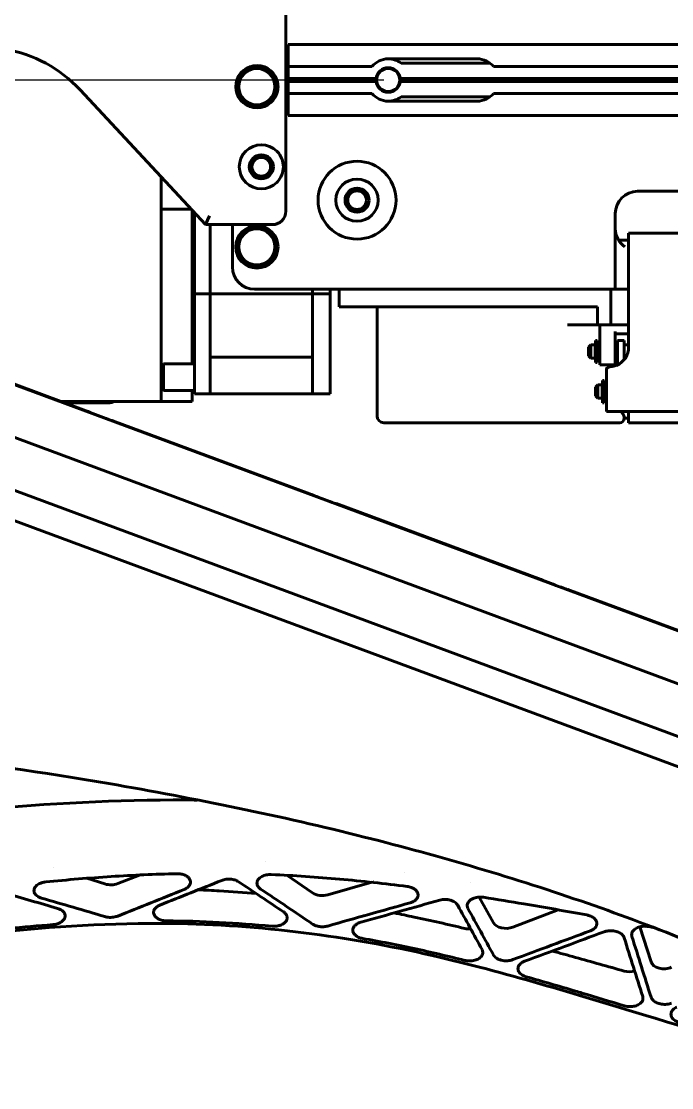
# Model space of a CAD drawing. Header units: millimetres. Extents: x 36 to 3196, y 27 to 5967.
# Drawn here: x 1256.4 to 1402.4, y 4890 to 5129.6 of the extents above; entities that cross this region are included whole.
import ezdxf

# ---------------------------------------------------------------- set-up
doc = ezdxf.new("R2010")
doc.units = ezdxf.units.MM
doc.layers.add('08_Dimension.Annotation', color=2, linetype='Continuous')
doc.layers.add('외형선(ISO)', color=7, linetype='Continuous', lineweight=50)
doc.styles.add('Coavis T-3.2 Style', font='MS PGothic.ttf', dxfattribs={"height": 3.2})
doc.styles.add('Coavis T-7.0 Style', font='MS PGothic.ttf', dxfattribs={"height": 7})
doc.dimstyles.new('Coavis D-Style$0', dxfattribs={"dimtxt": 3.2, "dimasz": 3.2, "dimexe": 2, "dimexo": 1, "dimgap": 0.8, "dimtad": 1, "dimdec": 3, "dimzin": 1, "dimdsep": 46, "dimtxsty": 'Coavis T-3.2 Style', "dimcen": 0, "dimclrd": 253, "dimclre": 253, "dimclrt": 2, "dimadec": 1, "dimazin": 0, "dimtp": 0.1, "dimtm": 0.1, "dimtfac": 0.71, "dimtdec": 3, "dimtmove": 0, "dimatfit": 3, "dimfxl": 1, "dimlwd": -1, "dimlwe": -1, "dimarcsym": 1})

# ---------------------------------------------------------------- blocks, each defined once
blk = doc.blocks.new('*D26')
at = {"layer": '08_Dimension.Annotation', "color": 253, "linetype": 'ByBlock', "transparency": 16777216}
for p, q in [((1337.77, 5257.42), (1061.7, 5257.42)), ((1063.7, 5254.22), (1063.7, 5119.62)), ((1337.77, 5116.42), (1061.7, 5116.42))]:
    blk.add_line(p, q, dxfattribs=at)
at = {"layer": '08_Dimension.Annotation', "color": 253, "transparency": 16777216}
for points in [[(1063.16, 5254.22), (1064.23, 5254.22), (1063.7, 5257.42)], [(1063.16, 5119.62), (1064.23, 5119.62), (1063.7, 5116.42)]]:
    blk.add_solid(points, dxfattribs=at)
at = {"layer": 'Defpoints', "color": 0, "transparency": 16777216}
for p in [(1338.77, 5257.42), (1063.7, 5116.42), (1338.77, 5116.42)]:
    blk.add_point(p, dxfattribs=at)
at = {"layer": '08_Dimension.Annotation', "color": 2, "transparency": 16777216, "insert": (1053.56, 5185.31), "char_height": 7, "attachment_point": 5, "rotation": 90, "style": 'Coavis T-7.0 Style'}
blk.add_mtext('{\\C5;\\P141.000}', dxfattribs=at)

msp = doc.modelspace()

# ---------------------------------------------------------------- linework, layer by layer
at = {"layer": '외형선(ISO)'}
for p, q in [((1315.7728, 5148.8502), (1315.7728, 5086.922)), ((1316.2728, 5124.422), (1590.2728, 5124.422)), ((1316.2728, 5123.422), (1316.2728, 5124.422)), ((1316.2728, 5123.422), (1316.2728, 5119.422)), ((1358.7728, 5121.172), (1338.7728, 5121.172)), ((1316.2728, 5119.422), (1335.0901, 5119.422)), ((1316.2728, 5119.422), (1316.2728, 5116.722)), ((1341.6883, 5120.172), (1361.6883, 5120.172)), ((1362.4556, 5119.422), (1490.0901, 5119.422)), ((1316.2728, 5116.722), (1336.0393, 5116.722)), ((1316.2728, 5116.722), (1316.2728, 5116.422)), ((1316.2728, 5116.422), (1336.0228, 5116.422)), ((1316.2728, 5116.422), (1316.2728, 5116.122)), ((1316.2728, 5116.122), (1336.0393, 5116.122)), ((1316.2728, 5116.122), (1316.2728, 5113.422)), ((1341.5064, 5116.722), (1450.0654, 5116.722)), ((1341.5064, 5116.122), (1450.0654, 5116.122)), ((1341.5228, 5116.422), (1450.0654, 5116.422)), ((1294.8444, 5087.0693), (1269.5658, 5114.2371)), ((1316.2728, 5113.422), (1335.0901, 5113.422)), ((1316.2728, 5113.422), (1316.2728, 5109.422)), ((1362.4556, 5113.422), (1490.0901, 5113.422)), ((1338.7728, 5111.672), (1358.7728, 5111.672)), ((1341.6883, 5112.672), (1361.6883, 5112.672)), ((1316.2728, 5108.422), (1316.2728, 5109.422)), ((1316.2728, 5108.422), (1699.2728, 5108.422)), ((1287.7728, 5094.6694), (1287.7728, 5088.5235)), ((1287.7728, 5081.4393), (1287.7728, 5094.6694)), ((1416.7728, 5091.422), (1394.7728, 5091.422)), ((1287.7728, 5087.386), (1294.5498, 5087.386)), ((1294.7728, 5084.8311), (1294.7728, 5087.1462)), ((1297.7728, 5083.922), (1294.8444, 5087.0693)), ((1294.7728, 5053.1591), (1294.7728, 5084.8311)), ((1295.2728, 5086.6089), (1295.2728, 5073.9438)), ((1298.6438, 5085.922), (1297.7728, 5083.922)), ((1389.7728, 5086.422), (1389.7728, 5083.022)), ((1312.7728, 5083.922), (1297.7728, 5083.922)), ((1298.7728, 5073.9438), (1298.7728, 5083.922)), ((1298.7728, 5073.9438), (1298.7728, 5083.922)), ((1303.7728, 5074.422), (1303.7728, 5083.922)), ((1389.7728, 5069.422), (1389.7728, 5083.022)), ((1392.7728, 5078.9806), (1392.7728, 5081.9806)), ((1392.7728, 5081.9806), (1418.7728, 5081.9806)), ((1287.7728, 5073.7903), (1287.7728, 5081.4393)), ((1390.502, 5080.422), (1392.7728, 5080.422)), ((1392.7728, 5078.9806), (1392.7728, 5056.422)), ((1287.7728, 5073.7903), (1287.7728, 5055.1651)), ((1287.7728, 5055.1651), (1287.7728, 5073.7903)), ((1295.2728, 5071.9882), (1295.2728, 5073.9438)), ((1298.7728, 5073.9438), (1298.7728, 5071.9882)), ((1298.7728, 5073.9438), (1298.7728, 5071.9882)), ((1295.2728, 5069.7785), (1295.2728, 5071.9882)), ((1298.7728, 5071.9882), (1298.7728, 5069.7785)), ((1298.7728, 5071.9882), (1298.7728, 5069.7785)), ((1295.2728, 5068.3752), (1295.2728, 5069.7785)), ((1295.2728, 5066.2321), (1295.2728, 5068.3752)), ((1298.7728, 5068.3752), (1295.2728, 5068.3752)), ((1298.7728, 5069.7785), (1298.7728, 5068.3752)), ((1298.7728, 5069.7785), (1298.7728, 5068.3752)), ((1321.7728, 5068.3752), (1298.7728, 5068.3752)), ((1298.7728, 5066.2321), (1298.7728, 5068.3752)), ((1298.7728, 5066.2321), (1298.7728, 5068.3752)), ((1388.7728, 5069.422), (1308.7728, 5069.422)), ((1321.7728, 5068.3752), (1321.7728, 5069.422)), ((1321.7728, 5069.422), (1321.7728, 5068.3752)), ((1321.7728, 5068.3752), (1321.7728, 5066.2321)), ((1321.7728, 5068.3752), (1321.7728, 5066.2321)), ((1325.7728, 5068.3752), (1321.7728, 5068.3752)), ((1325.7728, 5069.422), (1325.7728, 5068.3752)), ((1325.7728, 5066.2321), (1325.7728, 5068.3752)), ((1327.7728, 5065.422), (1327.7728, 5069.422)), ((1333.7728, 5069.422), (1388.7728, 5069.422)), ((1389.6552, 5069.422), (1388.7728, 5069.422)), ((1388.7728, 5069.422), (1388.7728, 5061.422)), ((1389.6552, 5069.422), (1391.7728, 5069.422)), ((1392.7728, 5069.422), (1391.7728, 5069.422)), ((1391.7728, 5069.422), (1392.7728, 5069.422)), ((1295.2728, 5066.2321), (1295.2728, 5054.4106)), ((1298.7728, 5066.2321), (1298.7728, 5054.4106)), ((1298.7728, 5066.2321), (1298.7728, 5054.4106)), ((1321.7728, 5054.4106), (1321.7728, 5066.2321)), ((1321.7728, 5066.2321), (1321.7728, 5054.4106)), ((1325.7728, 5066.2321), (1325.7728, 5054.4106)), ((1327.7728, 5065.422), (1333.7728, 5065.422)), ((1333.7728, 5065.422), (1385.7728, 5065.422)), ((1336.2728, 5065.422), (1336.2728, 5040.922)), ((1385.7728, 5061.422), (1385.7728, 5065.422)), ((1379.0436, 5061.422), (1380.7728, 5061.422)), ((1380.7728, 5061.422), (1385.7728, 5061.422)), ((1388.7728, 5061.422), (1385.7728, 5061.422)), ((1386.2728, 5058.7387), (1386.2728, 5061.422)), ((1388.7728, 5061.422), (1391.7728, 5061.422)), ((1391.7728, 5061.422), (1392.7728, 5061.422)), ((1392.7728, 5061.422), (1391.7728, 5061.422)), ((1385.3228, 5052.922), (1385.3228, 5057.922)), ((1385.3228, 5057.922), (1385.7228, 5057.922)), ((1385.7228, 5057.922), (1385.7228, 5052.922)), ((1386.2728, 5057.0803), (1386.2728, 5058.7387)), ((1389.7728, 5058.7387), (1389.7728, 5059.922)), ((1392.7728, 5059.422), (1389.7728, 5059.422)), ((1389.7728, 5058.7387), (1389.7728, 5057.0803)), ((1390.2728, 5057.922), (1390.2728, 5054.1571)), ((1390.2728, 5057.922), (1391.7728, 5057.922)), ((1391.7728, 5057.922), (1391.7728, 5054.1571)), ((1406.497, 4991.6716), (1232.5172, 5056.2378)), ((1295.2728, 5056.922), (1294.7728, 5056.922)), ((1383.7728, 5056.422), (1384.2728, 5056.922)), ((1383.7728, 5056.422), (1383.7728, 5054.422)), ((1384.2728, 5053.922), (1384.2728, 5056.922)), ((1384.2728, 5056.922), (1385.2728, 5056.922)), ((1385.2728, 5053.922), (1385.2728, 5056.922)), ((1385.2728, 5056.422), (1385.3228, 5056.422)), ((1385.7228, 5056.422), (1385.7728, 5056.422)), ((1385.7728, 5056.922), (1385.7728, 5053.922)), ((1385.7728, 5056.922), (1386.2728, 5056.922)), ((1386.2728, 5052.422), (1386.2728, 5057.0803)), ((1389.7728, 5057.0803), (1389.7728, 5052.422)), ((1389.7728, 5056.922), (1390.2728, 5056.922)), ((1391.7728, 5056.922), (1392.7728, 5056.922)), ((1239.3947, 5053.7926), (1270.9104, 5042.0967)), ((1287.7728, 5049.2583), (1287.7728, 5055.1651)), ((1294.7728, 5052.6822), (1294.7728, 5053.1591)), ((1295.2728, 5048.8249), (1295.2728, 5054.4106)), ((1298.7728, 5048.8249), (1298.7728, 5054.4106)), ((1298.7728, 5054.1595), (1321.7728, 5054.1595)), ((1321.7728, 5054.4106), (1321.7728, 5048.8249)), ((1325.7728, 5054.4106), (1325.7728, 5048.8249)), ((1383.7728, 5054.422), (1384.2728, 5053.922)), ((1384.2728, 5053.922), (1385.2728, 5053.922)), ((1385.2728, 5054.422), (1385.3228, 5054.422)), ((1385.7228, 5054.422), (1385.7728, 5054.422)), ((1385.7728, 5053.922), (1386.2728, 5053.922)), ((1389.7728, 5053.922), (1390.2728, 5053.922)), ((1390.2728, 5054.1571), (1390.2728, 5052.3909)), ((1391.7728, 5054.1571), (1391.7728, 5053.5936)), ((1391.7728, 5053.922), (1392.0145, 5053.922)), ((1287.8228, 5052.1822), (1288.3228, 5052.6822)), ((1287.8228, 5047.1822), (1287.8228, 5052.1822)), ((1288.3228, 5046.6822), (1288.3228, 5052.6822)), ((1295.2728, 5052.6822), (1288.3228, 5052.6822)), ((1385.3228, 5052.922), (1385.7228, 5052.922)), ((1386.2728, 5052.422), (1389.7728, 5052.422)), ((1387.7728, 5051.536), (1387.7728, 5041.922)), ((1287.7728, 5044.1769), (1287.7728, 5049.2583)), ((1295.2728, 5048.8249), (1295.2728, 5046.4562)), ((1298.7728, 5048.8249), (1298.7728, 5046.4562)), ((1321.7728, 5046.4562), (1321.7728, 5048.8249)), ((1325.7728, 5046.4562), (1325.7728, 5048.8249)), ((1386.8728, 5048.8083), (1386.8728, 5048.922)), ((1386.8728, 5048.922), (1387.2728, 5048.922)), ((1386.8728, 5048.8083), (1387.2728, 5048.8083)), ((1386.8728, 5047.422), (1386.8728, 5048.8083)), ((1387.2728, 5048.922), (1387.2728, 5048.8083)), ((1387.2728, 5047.422), (1387.2728, 5048.8083)), ((1222.4666, 5048.0937), (1406.497, 4979.7975)), ((1406.497, 4979.7975), (1222.4666, 5048.0937)), ((1287.7728, 5045.9461), (1287.7728, 5044.1769)), ((1287.8228, 5047.1822), (1288.3228, 5046.6822)), ((1295.2728, 5046.6822), (1288.3228, 5046.6822)), ((1294.7728, 5046.6822), (1294.7728, 5045.9461)), ((1294.7728, 5044.1769), (1294.7728, 5045.9461)), ((1295.2728, 5045.922), (1295.2728, 5046.4562)), ((1298.7728, 5045.922), (1295.2728, 5045.922)), ((1298.7728, 5046.4562), (1298.7728, 5045.922)), ((1298.7728, 5046.4522), (1298.7728, 5045.922)), ((1321.7728, 5045.922), (1298.7728, 5045.922)), ((1321.7728, 5046.4562), (1321.7728, 5045.922)), ((1321.7728, 5045.922), (1321.7728, 5046.4522)), ((1321.7728, 5045.922), (1325.7728, 5045.922)), ((1325.7728, 5046.4562), (1325.7728, 5045.922)), ((1385.3228, 5047.422), (1385.8228, 5047.922)), ((1385.3228, 5047.422), (1385.3228, 5045.422)), ((1385.8228, 5044.922), (1385.8228, 5047.922)), ((1385.8228, 5047.922), (1386.8228, 5047.922)), ((1386.8228, 5044.922), (1386.8228, 5047.922)), ((1386.8228, 5047.422), (1387.3228, 5047.422)), ((1386.8728, 5046.7561), (1387.2728, 5046.7561)), ((1386.8728, 5043.922), (1386.8728, 5046.7561)), ((1387.2728, 5046.7561), (1387.2728, 5043.922)), ((1387.3228, 5047.922), (1387.3228, 5044.922)), ((1387.3228, 5047.922), (1387.7728, 5047.922)), ((1287.7728, 5044.1769), (1265.3052, 5044.1769)), ((1272.5644, 5043.8648), (1266.1462, 5043.8648)), ((1272.5644, 5043.8648), (1274.1691, 5043.8648)), ((1294.7728, 5044.1769), (1287.7728, 5044.1769)), ((1385.3228, 5045.422), (1385.8228, 5044.922)), ((1385.8228, 5044.922), (1386.8228, 5044.922)), ((1386.8228, 5045.422), (1386.8728, 5045.422)), ((1386.8728, 5043.922), (1387.2728, 5043.922)), ((1387.2728, 5045.422), (1387.3228, 5045.422)), ((1387.3228, 5044.922), (1387.7728, 5044.922)), ((1390.0728, 5041.922), (1387.7728, 5041.922)), ((1390.0728, 5041.922), (1421.4728, 5041.922)), ((1392.7728, 5041.922), (1392.7728, 5039.422)), ((1276.9103, 5039.8701), (1321.1399, 5023.4559)), ((1337.7728, 5039.422), (1339.2728, 5039.422)), ((1379.0436, 5039.422), (1339.2728, 5039.422)), ((1379.0436, 5039.422), (1379.2146, 5039.422)), ((1383.5497, 5039.422), (1379.2146, 5039.422)), ((1383.5497, 5039.422), (1385.7728, 5039.422)), ((1390.7728, 5039.422), (1385.7728, 5039.422)), ((1391.7728, 5040.6439), (1391.7728, 5040.422)), ((1392.7728, 5040.422), (1391.7728, 5040.422)), ((1392.7728, 5039.422), (1418.7728, 5039.422)), ((1232.5172, 5032.4897), (1406.497, 4967.9235)), ((1437.737, 4949.5433), (1239.3947, 5023.1509)), ((1327.1398, 5021.2293), (1373.1014, 5004.1723)), ((1379.1013, 5001.9456), (1425.2319, 4984.826)), ((1311.3007, 4940.89), (1311.3007, 4940.89)), ((1263.6287, 4939.3674), (1263.6285, 4939.3675)), ((1342.524, 4938.2538), (1342.5241, 4938.2539)), ((1270.7878, 4937.1385), (1270.769, 4937.1443)), ((1275.1403, 4935.7833), (1271.0638, 4937.0525)), ((1278.0121, 4935.8732), (1282.896, 4937.7911)), ((1283.2279, 4937.9215), (1283.2377, 4937.9253)), ((1315.8121, 4937.8319), (1315.771, 4937.8597)), ((1321.8023, 4933.7713), (1315.9738, 4937.7222)), ((1325.191, 4933.3341), (1335.1015, 4936.1471)), ((1335.4041, 4936.233), (1335.434, 4936.2414)), ((1357.3472, 4936.2037), (1357.3472, 4936.2038)), ((1362.3999, 4927.0835), (1359.217, 4932.8287)), ((1366.7588, 4926.0727), (1376.9692, 4929.9734)), ((1397.7991, 4918.2675), (1395.2715, 4926.137))]:
    msp.add_line(p, q, dxfattribs=at)
for centre, radius in [((1309.2728, 5114.922), 4.5), ((1309.2728, 5114.922), 4.36), ((1309.2728, 5114.922), 4.06), ((1338.7728, 5116.422), 2.6), ((1310.2728, 5096.922), 2.7), ((1310.2728, 5096.922), 2.525), ((1310.2728, 5096.922), 2.1), ((1331.7728, 5089.422), 8.75), ((1331.7728, 5089.422), 4.75), ((1331.7728, 5089.422), 2.7), ((1331.7728, 5089.422), 2.1), ((1309.2728, 5078.922), 4.75), ((1309.2728, 5078.922), 4.5), ((1309.2728, 5078.922), 4.36), ((1309.2728, 5078.922), 4.06)]:
    msp.add_circle(centre, radius, dxfattribs=at)
for centre, radius, start, end in [((1247.6027, 5093.8013), 30, 42.937021, 80.3), ((1338.7728, 5116.422), 4.75, 90, 140.833289), ((1338.7728, 5116.422), 4.75, 52.136354, 90), ((1358.7728, 5116.422), 4.75, 39.166711, 90), ((1309.2728, 5114.922), 4.75, 18.671718, 341.328282), ((1338.7728, 5116.422), 2.75, 6.262913, 173.737087), ((1338.7728, 5116.422), 2.75, 173.737087, 180), ((1338.7728, 5116.422), 2.75, 180, 186.262913), ((1338.7728, 5116.422), 2.75, 186.262913, 353.737087), ((1338.7728, 5116.422), 2.75, 0, 6.262913), ((1338.7728, 5116.422), 2.75, 353.737087, 0), ((1338.7728, 5116.422), 4.75, 219.166711, 270), ((1358.7728, 5116.422), 4.75, 270, 320.833289), ((1338.7728, 5116.422), 4.75, 270, 307.863646), ((1310.2728, 5096.922), 4.95, 45.002923, 314.997077), ((1394.7728, 5086.422), 5, 90, 180), ((1312.7728, 5086.922), 3, 270, 0), ((1394.7728, 5083.022), 5, 180, 235.084794), ((1308.7728, 5074.422), 5, 180, 270), ((1388.2728, 5056.422), 4.5, 293.578178, 0), ((1337.7728, 5040.922), 1.5, 180, 270), ((1390.7728, 5040.422), 1, 270, 0)]:
    msp.add_arc(centre, radius, start, end, dxfattribs=at)
for centre, major_axis, ratio, start_param, end_param in [((1273.6601, 5041.0882), (3.4999, -1.341), 0.01798661, 3.81556945, 6.6701895), ((1273.6601, 5040.7048), (3.5, 0), 0.64278761, 5.88184827, 5.90307284), ((1323.8896, 5022.4474), (3.4999, -1.341), 0.01798661, 3.81556945, 6.6701895), ((1323.8896, 5022.064), (3.5, 0), 0.64278761, 5.88184827, 5.90307284), ((1375.8511, 5003.1637), (3.4999, -1.341), 0.01798661, 3.81556945, 6.6701895), ((1375.8511, 5002.7803), (3.5, 0), 0.64278761, 5.88184827, 5.90307284), ((1276.4481, 4937.5188), (3, 0), 0.64278761, 4.26132365, 5.26081082), ((1340.0754, 3036.7744), (3471.812, 1794.2654), 0.44679624, 1.35471942, 1.35861644), ((1322.9262, 3009.2126), (-1528.9251, 2166.4961), 0.51580643, 5.34761418, 5.35294524), ((1316.8235, 2999.4044), (-2004.5483, 1502.1404), 0.68843506, 5.21185876, 5.21713247), ((1341.1918, 3038.5687), (3471.812, 1794.2654), 0.44679624, 1.35740999, 1.36159748), ((1323.6621, 3010.3952), (-1528.9251, 2166.4961), 0.51580643, 5.34453619, 5.35070683), ((1323.9792, 4935.0982), (3, 0), 0.64278761, 3.90043096, 5.12820916), ((1317.4936, 3000.4814), (-2004.5483, 1502.1404), 0.68843506, 5.20744575, 5.21375801), ((1323.9565, 3010.8684), (3197.0072, 1309.8995), 0.5246414, 1.35302302, 1.35868121), ((1323.0007, 3009.3323), (3197.0072, 1309.8995), 0.5246414, 1.35069457, 1.35611944), ((1341.5529, 3039.149), (-1038.4706, 2973.7629), 0.24479183, 5.30935014, 5.31365398), ((1342.5636, 3040.7734), (-1038.4706, 2973.7629), 0.24479183, 5.30813419, 5.3126384), ((1365.226, 4927.7304), (-3, 0), 0.64278761, 0.34210493, 2.10703883), ((1357.0211, 4927.5953), (3, 0), 0.64278761, 4.3563697, 4.80778946), ((1304.9688, 2980.3517), (3442.0755, 1744.6662), 0.45423956, 1.32207511, 1.32700736), ((1303.8702, 2978.5861), (3442.0755, 1744.6662), 0.45423956, 1.32087889, 1.32595115), ((1369.5409, 3084.1307), (777.1745, -3435.2951), 0.14152085, 2.09896448, 2.1036512), ((1368.3287, 3082.1825), (777.1745, -3435.2951), 0.14152085, 2.09968346, 2.10421799), ((1400.7372, 4918.6574), (-3, 0), 0.64278761, 0.20359906, 2.17299478), ((1392.9901, 4917.9804), (3, 0), 0.64278761, 4.30134004, 5.10309228)]:
    msp.add_ellipse(centre, major_axis=major_axis, ratio=ratio, start_param=start_param, end_param=end_param, dxfattribs=at)
for points, knots in [([(1313.7728, 5113.4013), (1313.7897, 5113.4515), (1313.8059, 5113.502), (1313.9576, 5114.0058), (1314.0228, 5114.4816), (1314.0228, 5115.3624), (1313.9576, 5115.8382), (1313.8059, 5116.3421), (1313.7897, 5116.3926), (1313.7728, 5116.4427)], [-1.819477042, -1.819477042, -1.819477042, -1.819477042, -1.804681555, -1.804681555, -1.672567133, -1.672567133, -1.54045271, -1.54045271, -1.525657223, -1.525657223, -1.525657223, -1.525657223]), ([(1313.7728, 5093.4217), (1313.8097, 5093.4586), (1313.8454, 5093.4954), (1314.3008, 5093.9799), (1314.6443, 5094.5172), (1315.1049, 5095.6794), (1315.2228, 5096.307), (1315.2228, 5097.5371), (1315.1049, 5098.1646), (1314.6443, 5099.3269), (1314.3008, 5099.8641), (1313.8454, 5100.3486), (1313.8097, 5100.3855), (1313.7728, 5100.4224)], [-2.525591414, -2.525591414, -2.525591414, -2.525591414, -2.510519598, -2.510519598, -2.325997353, -2.325997353, -2.141475108, -2.141475108, -1.956952864, -1.956952864, -1.772430619, -1.772430619, -1.757358803, -1.757358803, -1.757358803, -1.757358803]), ([(1387.7728, 5051.536), (1387.7728, 5051.5913), (1387.8192, 5051.6467), (1387.9994, 5051.7574), (1388.1331, 5051.8128), (1388.4719, 5051.9236), (1388.677, 5051.9789), (1389.1345, 5052.0897), (1389.3866, 5052.145), (1389.6475, 5052.2004)], [0, 0, 0, 0, 0.25, 0.25, 0.5, 0.5, 0.75, 0.75, 1, 1, 1, 1]), ([(1389.6475, 5052.2004), (1389.7177, 5052.2167), (1389.7883, 5052.2329), (1389.9302, 5052.2653), (1390.0014, 5052.2815), (1390.0728, 5052.2977)], [-0.0439714955, -0.0439714955, -0.0439714955, -0.0439714955, -0.0219857478, -0.0219857478, 0, 0, 0, 0]), ([(1274.1691, 5043.8648), (1274.3244, 5043.8649), (1274.4846, 5043.8721), (1274.8548, 5043.8908), (1275.0678, 5043.9018), (1275.4642, 5043.9018), (1275.6305, 5043.8954), (1275.7916, 5043.8876)], [1.195368915, 1.195368915, 1.195368915, 1.195368915, 1.249458536, 1.249458536, 1.316584166, 1.316584166, 1.368375976, 1.368375976, 1.368375976, 1.368375976]), ([(1275.5845, 5043.8965), (1275.524, 5043.8908), (1275.4633, 5043.8868), (1275.2678, 5043.8799), (1275.1329, 5043.8838), (1274.9986, 5043.8965)], [5.754956232, 5.754956232, 5.754956232, 5.754956232, 5.830938991, 5.830938991, 5.999447921, 5.999447921, 5.999447921, 5.999447921]), ([(1275.7916, 5043.8876), (1275.9476, 5043.8799), (1276.1075, 5043.885), (1276.4047, 5043.9212), (1276.5373, 5043.9475), (1276.6654, 5043.983)], [0.1090817454, 0.1090817454, 0.1090817454, 0.1090817454, 0.1428015757, 0.1428015757, 0.1711720096, 0.1711720096, 0.1711720096, 0.1711720096]), ([(1391.7193, 5040.922), (1391.7134, 5040.9373), (1391.7071, 5040.9527), (1391.6548, 5041.0754), (1391.5908, 5041.1935), (1391.4268, 5041.4714), (1391.3035, 5041.6591), (1391.1559, 5041.8749), (1391.1398, 5041.8985), (1391.1235, 5041.922)], [0.573129736, 0.573129736, 0.573129736, 0.573129736, 0.579786118, 0.579786118, 0.625126791, 0.625126791, 0.691655605, 0.691655605, 0.699769843, 0.699769843, 0.699769843, 0.699769843]), ([(1391.7728, 5040.6439), (1391.7728, 5040.653), (1391.7727, 5040.6624), (1391.7705, 5040.7268), (1391.762, 5040.7869), (1391.7363, 5040.8753), (1391.7283, 5040.8988), (1391.7193, 5040.922)], [-0.5166195058, -0.5166195058, -0.5166195058, -0.5166195058, -0.5132448775, -0.5132448775, -0.4939196502, -0.4939196502, -0.4869372496, -0.4869372496, -0.4869372496, -0.4869372496]), ([(1470.4149, 4890.009), (1457.6185, 4898.2262), (1443.8322, 4905.8544), (1414.7713, 4919.676), (1399.433, 4925.9138), (1367.3426, 4937.0528), (1350.5447, 4942.0034), (1314.6753, 4951.0521), (1295.4313, 4954.9687), (1261.3922, 4960.867), (1246.5725, 4962.8949), (1231.7081, 4964.7548)], [0, 0, 0, 0, 5.4310692, 5.4310692, 10.85084805, 10.85084805, 16.37507982, 16.37507982, 22.41215966, 22.41215966, 26.95207615, 26.95207615, 26.95207615, 26.95207615]), ([(1198.4438, 4947.3686), (1228.6955, 4950.8643), (1259.4099, 4954.5245), (1292.2476, 4954.6584), (1294.0513, 4954.6541), (1295.8555, 4954.6378)], [0, 0, 0, 0, 9.31388022, 9.31388022, 9.85488942, 9.85488942, 9.85488942, 9.85488942]), ([(1291.308, 4938.0866), (1286.3797, 4937.9722), (1281.4509, 4937.7524), (1271.6218, 4937.1264), (1266.7381, 4936.7217), (1261.8317, 4936.232)], [0, 0, 0, 0, 1.47894037, 1.47894037, 2.95948985, 2.95948985, 2.95948985, 2.95948985]), ([(1292.931, 4934.552), (1293.0716, 4934.6083), (1293.2031, 4934.6709), (1293.3263, 4934.74), (1293.4495, 4934.8091), (1293.5645, 4934.8847), (1293.6692, 4934.9658), (1293.774, 4935.047), (1293.8687, 4935.1336), (1293.9515, 4935.2242), (1294.0343, 4935.3148), (1294.1054, 4935.4093), (1294.1644, 4935.5071), (1294.2234, 4935.605), (1294.2701, 4935.7064), (1294.3035, 4935.8087), (1294.3369, 4935.9111), (1294.3571, 4936.0145), (1294.3642, 4936.1188), (1294.3712, 4936.2231), (1294.3648, 4936.3284), (1294.3452, 4936.4317), (1294.3256, 4936.535), (1294.2931, 4936.6364), (1294.2474, 4936.7362), (1294.2018, 4936.8359), (1294.1428, 4936.9339), (1294.0722, 4937.0272), (1294.0017, 4937.1206), (1293.9199, 4937.2093), (1293.8264, 4937.2939), (1293.7329, 4937.3785), (1293.6274, 4937.4588), (1293.5134, 4937.5323), (1293.3994, 4937.6057), (1293.2771, 4937.6725), (1293.1456, 4937.7329), (1293.0141, 4937.7934), (1292.8733, 4937.8475), (1292.7278, 4937.8933), (1292.5824, 4937.9391), (1292.4325, 4937.9769), (1292.277, 4938.0069), (1292.1214, 4938.0369), (1291.9602, 4938.0589), (1291.798, 4938.0722), (1291.6359, 4938.0856), (1291.4728, 4938.0904), (1291.308, 4938.0866)], [0, 0, 0, 0, 0.00048740764, 0.00048740764, 0.00048740764, 0.00097481528, 0.00097481528, 0.00097481528, 0.00146222291, 0.00146222291, 0.00146222291, 0.00194963055, 0.00194963055, 0.00194963055, 0.00243703819, 0.00243703819, 0.00243703819, 0.00292444583, 0.00292444583, 0.00292444583, 0.00341185347, 0.00341185347, 0.00341185347, 0.0038992611, 0.0038992611, 0.0038992611, 0.00438666874, 0.00438666874, 0.00438666874, 0.00487407638, 0.00487407638, 0.00487407638, 0.00536148402, 0.00536148402, 0.00536148402, 0.00584889166, 0.00584889166, 0.00584889166, 0.00633629929, 0.00633629929, 0.00633629929, 0.00682370693, 0.00682370693, 0.00682370693, 0.00731111457, 0.00731111457, 0.00731111457, 0.00779852221, 0.00779852221, 0.00779852221, 0.00779852221]), ([(1261.8317, 4936.232), (1261.5507, 4936.204), (1261.2779, 4936.1503), (1260.6856, 4935.978), (1260.346, 4935.8272), (1259.7873, 4935.453), (1259.5682, 4935.2297), (1259.2884, 4934.7801), (1259.2091, 4934.5238), (1259.2189, 4934.0158), (1259.308, 4933.764), (1259.6047, 4933.3294), (1259.8322, 4933.1177), (1260.3518, 4932.8049), (1260.6237, 4932.69), (1260.906, 4932.6081)], [-1.210584753, -1.210584753, -1.210584753, -1.210584753, -1.130198132, -1.130198132, -1.017193833, -1.017193833, -0.904189533, -0.904189533, -0.791185234, -0.791185234, -0.678180935, -0.678180935, -0.565136402, -0.565136402, -0.473037696, -0.473037696, -0.473037696, -0.473037696]), ([(1305.1418, 4936.2948), (1305.0236, 4936.3738), (1304.8969, 4936.4449), (1304.761, 4936.509), (1304.6251, 4936.5731), (1304.4798, 4936.63), (1304.3283, 4936.6784), (1304.1767, 4936.7269), (1304.0188, 4936.7669), (1303.8564, 4936.7981), (1303.694, 4936.8293), (1303.5271, 4936.8516), (1303.3585, 4936.8647), (1303.1899, 4936.8777), (1303.0197, 4936.8816), (1302.8497, 4936.8761), (1302.6798, 4936.8707), (1302.5102, 4936.856), (1302.3437, 4936.8322), (1302.1772, 4936.8084), (1302.0139, 4936.7755), (1301.8565, 4936.7343), (1301.699, 4936.693), (1301.5474, 4936.6435), (1301.4008, 4936.5851)], [0, 0, 0, 0, 0.00050782935, 0.00050782935, 0.00050782935, 0.0010156587, 0.0010156587, 0.0010156587, 0.00152348805, 0.00152348805, 0.00152348805, 0.0020313174, 0.0020313174, 0.0020313174, 0.00253914676, 0.00253914676, 0.00253914676, 0.00304697611, 0.00304697611, 0.00304697611, 0.00355480546, 0.00355480546, 0.00355480546, 0.00406263481, 0.00406263481, 0.00406263481, 0.00406263481]), ([(1312.519, 4937.8912), (1312.4319, 4937.895), (1312.3443, 4937.8963), (1311.8567, 4937.89), (1311.4578, 4937.8308), (1310.7653, 4937.637), (1310.4257, 4937.4894), (1309.867, 4937.1195), (1309.6479, 4936.8972), (1309.3681, 4936.4476), (1309.2888, 4936.1903), (1309.2986, 4935.6779), (1309.3877, 4935.4228), (1309.6701, 4935.0022), (1309.8681, 4934.8061), (1310.1165, 4934.6395)], [-1.26781045, -1.26781045, -1.26781045, -1.26781045, -1.243079015, -1.243079015, -1.130070014, -1.130070014, -1.017064089, -1.017064089, -0.904058165, -0.904058165, -0.791051468, -0.791051468, -0.678044771, -0.678044771, -0.575998739, -0.575998739, -0.575998739, -0.575998739]), ([(1343.0419, 4935.2165), (1337.9944, 4935.8525), (1332.9279, 4936.4102), (1322.7491, 4937.319), (1317.6444, 4937.6692), (1312.519, 4937.8912)], [0, 0, 0, 0, 1.54139472, 1.54139472, 3.08340314, 3.08340314, 3.08340314, 3.08340314]), ([(1309.1274, 4933.6266), (1306.373, 4933.8633), (1303.6113, 4934.0617), (1299.2546, 4934.3141), (1297.6654, 4934.3935), (1296.0751, 4934.4605)], [-2.02172124, -2.02172124, -2.02172124, -2.02172124, -1.18771099, -1.18771099, -0.70939744, -0.70939744, -0.70939744, -0.70939744]), ([(1343.6934, 4931.5466), (1343.8398, 4931.5877), (1343.9789, 4931.6356), (1344.1116, 4931.6904), (1344.2442, 4931.7451), (1344.3703, 4931.8067), (1344.4883, 4931.8747), (1344.6063, 4931.9426), (1344.7163, 4932.0169), (1344.8158, 4932.0959), (1344.9153, 4932.1749), (1345.0044, 4932.2585), (1345.0834, 4932.3468), (1345.1624, 4932.4351), (1345.231, 4932.5283), (1345.2871, 4932.6236), (1345.3432, 4932.7189), (1345.3872, 4932.8161), (1345.4193, 4932.9161), (1345.4515, 4933.0161), (1345.4714, 4933.1188), (1345.4785, 4933.2209), (1345.4856, 4933.3229), (1345.4803, 4933.4243), (1345.4624, 4933.5259), (1345.4445, 4933.6275), (1345.4137, 4933.7294), (1345.3711, 4933.828), (1345.3285, 4933.9266), (1345.2743, 4934.0221), (1345.2082, 4934.1152), (1345.1421, 4934.2084), (1345.0637, 4934.2991), (1344.9756, 4934.3844), (1344.8874, 4934.4698), (1344.7898, 4934.5499), (1344.6821, 4934.6252), (1344.5744, 4934.7005), (1344.4564, 4934.771), (1344.3315, 4934.8345), (1344.2066, 4934.8981), (1344.0748, 4934.9548), (1343.9364, 4935.0048), (1343.6597, 4935.1047), (1343.3564, 4935.1769), (1343.0419, 4935.2165)], [0, 0, 0, 0, 0.00047337794, 0.00047337794, 0.00047337794, 0.00094675588, 0.00094675588, 0.00094675588, 0.00142013383, 0.00142013383, 0.00142013383, 0.00189351177, 0.00189351177, 0.00189351177, 0.00236688971, 0.00236688971, 0.00236688971, 0.00284026765, 0.00284026765, 0.00284026765, 0.0033136456, 0.0033136456, 0.0033136456, 0.00378702354, 0.00378702354, 0.00378702354, 0.00426040148, 0.00426040148, 0.00426040148, 0.00473377942, 0.00473377942, 0.00473377942, 0.00520715737, 0.00520715737, 0.00520715737, 0.00568053531, 0.00568053531, 0.00568053531, 0.00615391325, 0.00615391325, 0.00615391325, 0.00662729119, 0.00662729119, 0.00662729119, 0.00757404708, 0.00757404708, 0.00757404708, 0.00757404708]), ([(1287.5162, 4931.0371), (1287.3783, 4930.9818), (1287.2491, 4930.9204), (1287.1279, 4930.8527), (1287.0067, 4930.7851), (1286.8936, 4930.7113), (1286.79, 4930.632), (1286.6864, 4930.5527), (1286.5924, 4930.468), (1286.5099, 4930.3796), (1286.4274, 4930.2911), (1286.3562, 4930.1991), (1286.2965, 4930.1035), (1286.2367, 4930.0079), (1286.1886, 4929.9087), (1286.1535, 4929.8086), (1286.1183, 4929.7085), (1286.0959, 4929.6076), (1286.086, 4929.5054), (1286.0761, 4929.4032), (1286.0791, 4929.2996), (1286.0949, 4929.198), (1286.1108, 4929.0965), (1286.139, 4928.9968), (1286.18, 4928.8984), (1286.2209, 4928.7999), (1286.275, 4928.7027), (1286.3402, 4928.6099), (1286.4054, 4928.5172), (1286.4814, 4928.4289), (1286.569, 4928.3442), (1286.6566, 4928.2594), (1286.7561, 4928.1784), (1286.8641, 4928.104), (1286.9721, 4928.0295), (1287.0882, 4927.9614), (1287.2136, 4927.899), (1287.3389, 4927.8366), (1287.4736, 4927.7802), (1287.6134, 4927.7315), (1287.7532, 4927.6828), (1287.8981, 4927.6417), (1288.048, 4927.6081), (1288.3479, 4927.5408), (1288.6685, 4927.504), (1288.9917, 4927.501)], [0, 0, 0, 0, 0.00047820038, 0.00047820038, 0.00047820038, 0.00095640076, 0.00095640076, 0.00095640076, 0.00143460114, 0.00143460114, 0.00143460114, 0.00191280151, 0.00191280151, 0.00191280151, 0.00239100189, 0.00239100189, 0.00239100189, 0.00286920227, 0.00286920227, 0.00286920227, 0.00334740265, 0.00334740265, 0.00334740265, 0.00382560303, 0.00382560303, 0.00382560303, 0.00430380341, 0.00430380341, 0.00430380341, 0.00478200378, 0.00478200378, 0.00478200378, 0.00526020416, 0.00526020416, 0.00526020416, 0.00573840454, 0.00573840454, 0.00573840454, 0.00621660492, 0.00621660492, 0.00621660492, 0.0066948053, 0.0066948053, 0.0066948053, 0.00765120605, 0.00765120605, 0.00765120605, 0.00765120605]), ([(1354.3895, 4930.9913), (1354.3199, 4931.118), (1354.2318, 4931.2376), (1354.125, 4931.3515), (1354.0181, 4931.4655), (1353.8919, 4931.5734), (1353.7515, 4931.671), (1353.6111, 4931.7687), (1353.4569, 4931.8562), (1353.2882, 4931.9339), (1353.2039, 4931.9727), (1353.1159, 4932.009), (1353.0259, 4932.042), (1352.9359, 4932.075), (1352.8439, 4932.1049), (1352.75, 4932.1316), (1352.6561, 4932.1583), (1352.5604, 4932.1819), (1352.4623, 4932.2024), (1352.3643, 4932.2229), (1352.2639, 4932.2403), (1352.1628, 4932.2543), (1352.0617, 4932.2682), (1351.9598, 4932.2788), (1351.8579, 4932.2859), (1351.756, 4932.293), (1351.654, 4932.2968), (1351.5515, 4932.2972), (1351.3464, 4932.2979), (1351.1391, 4932.2849), (1350.9378, 4932.2584), (1350.7366, 4932.232), (1350.5413, 4932.1925), (1350.3515, 4932.1395)], [0, 0, 0, 0, 0.00061354389, 0.00061354389, 0.00061354389, 0.00122708779, 0.00122708779, 0.00122708779, 0.00184063168, 0.00184063168, 0.00184063168, 0.00214740363, 0.00214740363, 0.00214740363, 0.00245417558, 0.00245417558, 0.00245417558, 0.00276094753, 0.00276094753, 0.00276094753, 0.00306771947, 0.00306771947, 0.00306771947, 0.00337449142, 0.00337449142, 0.00337449142, 0.00368126337, 0.00368126337, 0.00368126337, 0.00429480726, 0.00429480726, 0.00429480726, 0.00490835116, 0.00490835116, 0.00490835116, 0.00490835116]), ([(1360.1829, 4932.7815), (1359.9549, 4932.8171), (1359.716, 4932.8359), (1359.0776, 4932.8361), (1358.6786, 4932.7817), (1357.9862, 4932.5955), (1357.6465, 4932.4512), (1357.0878, 4932.0858), (1356.8687, 4931.8645), (1356.5889, 4931.4149), (1356.5096, 4931.1565), (1356.5186, 4930.6824), (1356.5805, 4930.4665), (1356.6881, 4930.2704)], [-1.310460514, -1.310460514, -1.310460514, -1.310460514, -1.243105983, -1.243105983, -1.130091978, -1.130091978, -1.017086449, -1.017086449, -0.904080921, -0.904080921, -0.791073463, -0.791073463, -0.69672264, -0.69672264, -0.69672264, -0.69672264]), ([(1383.3991, 4928.8112), (1378.69, 4929.6775), (1373.9733, 4930.5136), (1369.2451, 4931.3097), (1366.2293, 4931.8174), (1363.209, 4932.3089), (1360.1829, 4932.7815)], [0, 0, 0, 0, 0.014599293, 0.014599293, 0.014599293, 0.023910945, 0.023910945, 0.023910945, 0.023910945]), ([(1263.4758, 4926.6494), (1263.7978, 4926.6727), (1264.1124, 4926.7301), (1264.7389, 4926.911), (1265.0785, 4927.0611), (1265.6373, 4927.4344), (1265.8564, 4927.6575), (1265.9963, 4927.8823), (1266.1361, 4928.1071), (1266.2154, 4928.3636), (1266.2057, 4928.8726), (1266.1166, 4929.1251), (1265.8198, 4929.561), (1265.5923, 4929.7736), (1265.0727, 4930.0877), (1264.8009, 4930.2032), (1264.5186, 4930.2856)], [-0.317501861, -0.317501861, -0.317501861, -0.317501861, -0.226023785, -0.226023785, -0.113011893, -0.113011893, 0, 0, 0, 0.113004294, 0.113004294, 0.226008588, 0.226008588, 0.339045607, 0.339045607, 0.431137716, 0.431137716, 0.431137716, 0.431137716]), ([(1275.1403, 4928.4414), (1275.2045, 4928.4225), (1275.2692, 4928.4052), (1275.6838, 4928.305), (1276.0848, 4928.2597), (1276.8848, 4928.2763), (1277.2837, 4928.3382), (1277.7591, 4928.4742), (1277.8875, 4928.5178), (1278.0121, 4928.5679)], [-0.473004359, -0.473004359, -0.473004359, -0.473004359, -0.452061415, -0.452061415, -0.339040431, -0.339040431, -0.226019447, -0.226019447, -0.183878982, -0.183878982, -0.183878982, -0.183878982]), ([(1312.6088, 4926.2848), (1312.7635, 4926.2702), (1312.9178, 4926.2634), (1313.0722, 4926.2643), (1313.2266, 4926.2651), (1313.3811, 4926.2736), (1313.5344, 4926.2898), (1313.6877, 4926.3059), (1313.8398, 4926.3299), (1313.9871, 4926.361), (1314.1343, 4926.392), (1314.2767, 4926.4301), (1314.4151, 4926.4754), (1314.5535, 4926.5207), (1314.6877, 4926.5734), (1314.8135, 4926.6319), (1314.9392, 4926.6903), (1315.0567, 4926.7542), (1315.167, 4926.8244), (1315.2774, 4926.8945), (1315.3804, 4926.971), (1315.4726, 4927.0512), (1315.5648, 4927.1314), (1315.6464, 4927.2153), (1315.7183, 4927.3036), (1315.7901, 4927.3918), (1315.8519, 4927.4846), (1315.9017, 4927.579), (1315.9515, 4927.6734), (1315.9896, 4927.7694), (1316.0161, 4927.8674), (1316.0426, 4927.9653), (1316.0574, 4928.0652), (1316.06, 4928.1648), (1316.0627, 4928.2644), (1316.0533, 4928.3637), (1316.032, 4928.462), (1316.0107, 4928.5603), (1315.9776, 4928.6576), (1315.9328, 4928.7528), (1315.888, 4928.8481), (1315.8315, 4928.9413), (1315.7644, 4929.0306), (1315.6974, 4929.1199), (1315.6201, 4929.2054), (1315.532, 4929.2873), (1315.444, 4929.3692), (1315.345, 4929.4474), (1315.2374, 4929.5199)], [0.00000000167, 0.00000000167, 0.00000000167, 0.00000000167, 0.00046276107, 0.00046276107, 0.00046276107, 0.00092552047, 0.00092552047, 0.00092552047, 0.00138827987, 0.00138827987, 0.00138827987, 0.00185103927, 0.00185103927, 0.00185103927, 0.00231379867, 0.00231379867, 0.00231379867, 0.00277655807, 0.00277655807, 0.00277655807, 0.00323931747, 0.00323931747, 0.00323931747, 0.00370207687, 0.00370207687, 0.00370207687, 0.00416483628, 0.00416483628, 0.00416483628, 0.00462759568, 0.00462759568, 0.00462759568, 0.00509035508, 0.00509035508, 0.00509035508, 0.00555311448, 0.00555311448, 0.00555311448, 0.00601587388, 0.00601587388, 0.00601587388, 0.00647863328, 0.00647863328, 0.00647863328, 0.00694139268, 0.00694139268, 0.00694139268, 0.00740415208, 0.00740415208, 0.00740415208, 0.00740415208]), ([(1355.9754, 4925.7879), (1352.211, 4926.6877), (1348.4256, 4927.543), (1343.0954, 4928.6571), (1341.5808, 4928.9636), (1340.0622, 4929.26)], [-2.40816327, -2.40816327, -2.40816327, -2.40816327, -1.20520907, -1.20520907, -0.72935219, -0.72935219, -0.72935219, -0.72935219]), ([(1384.1766, 4925.241), (1384.3976, 4925.3228), (1384.6071, 4925.4258), (1385.0704, 4925.7266), (1385.2895, 4925.9471), (1385.4294, 4926.1719), (1385.5692, 4926.3968), (1385.6486, 4926.6558), (1385.6388, 4927.1753), (1385.5497, 4927.4357), (1385.2529, 4927.8899), (1385.0254, 4928.114), (1384.4528, 4928.4856), (1384.1077, 4928.6331), (1383.6432, 4928.7608), (1383.523, 4928.7884), (1383.3991, 4928.8112)], [-0.187400786, -0.187400786, -0.187400786, -0.187400786, -0.113011968, -0.113011968, 0, 0, 0, 0.113004767, 0.113004767, 0.226009534, 0.226009534, 0.339044114, 0.339044114, 0.452078695, 0.452078695, 0.489163592, 0.489163592, 0.489163592, 0.489163592]), ([(1434.239, 4895.831), (1421.4018, 4898.7894), (1408.9523, 4902.4868), (1380.7678, 4911.0433), (1364.9942, 4915.9403), (1329.8616, 4924.038), (1309.9486, 4926.6273), (1276.7915, 4927.0712), (1263.4354, 4926.2476), (1235.9826, 4923.3612), (1221.5309, 4921.7844), (1201.6574, 4917.072), (1195.5149, 4915.0626), (1190.5709, 4912.2849)], [0, 0, 0, 0, 4.02394042, 4.02394042, 9.21291317, 9.21291317, 15.17828011, 15.17828011, 19.16707366, 19.16707366, 23.49129092, 23.49129092, 25.45084811, 25.45084811, 25.45084811, 25.45084811]), ([(1243.5906, 4924.726), (1246.8923, 4925.1146), (1250.1992, 4925.4746), (1256.8287, 4926.1213), (1260.1483, 4926.4078), (1263.4758, 4926.6494)], [0, 0, 0, 0, 1.00226132, 1.00226132, 2.00464395, 2.00464395, 2.00464395, 2.00464395]), ([(1288.9917, 4927.501), (1292.9456, 4927.464), (1296.8927, 4927.3454), (1304.7724, 4926.9407), (1308.6979, 4926.6551), (1312.6088, 4926.2848)], [0.00000001, 0.00000001, 0.00000001, 0.00000001, 1.1867715, 1.1867715, 2.37357704, 2.37357704, 2.37357704, 2.37357704]), ([(1321.8023, 4926.7661), (1321.9088, 4926.694), (1322.0224, 4926.6282), (1322.1432, 4926.5682), (1322.264, 4926.5082), (1322.392, 4926.4541), (1322.5263, 4926.4064), (1322.6607, 4926.3587), (1322.8016, 4926.3173), (1322.9454, 4926.2835), (1323.0892, 4926.2496), (1323.2358, 4926.223), (1323.3862, 4926.2035), (1323.5365, 4926.1841), (1323.6908, 4926.1719), (1323.844, 4926.1675), (1323.9972, 4926.1631), (1324.1492, 4926.1661), (1324.3016, 4926.1767), (1324.4539, 4926.1873), (1324.6065, 4926.2056), (1324.7553, 4926.2312), (1324.9042, 4926.2568), (1325.0494, 4926.2896), (1325.191, 4926.3298)], [0, 0, 0, 0, 0.00045778206, 0.00045778206, 0.00045778206, 0.00091556412, 0.00091556412, 0.00091556412, 0.00137334618, 0.00137334618, 0.00137334618, 0.00183112824, 0.00183112824, 0.00183112824, 0.00228891029, 0.00228891029, 0.00228891029, 0.00274669235, 0.00274669235, 0.00274669235, 0.00320447441, 0.00320447441, 0.00320447441, 0.00366225647, 0.00366225647, 0.00366225647, 0.00366225647]), ([(1332.6123, 4927.1632), (1332.4701, 4927.1231), (1332.3348, 4927.0765), (1332.2056, 4927.0235), (1332.0765, 4926.9705), (1331.9536, 4926.9111), (1331.838, 4926.8456), (1331.7224, 4926.7801), (1331.6142, 4926.7085), (1331.5159, 4926.6325), (1331.4177, 4926.5565), (1331.3293, 4926.4764), (1331.2501, 4926.3914), (1331.171, 4926.3065), (1331.1014, 4926.2167), (1331.0436, 4926.125), (1330.9858, 4926.0333), (1330.9395, 4925.9398), (1330.9042, 4925.8434), (1330.8688, 4925.747), (1330.8448, 4925.6478), (1330.833, 4925.5489), (1330.8212, 4925.4501), (1330.8212, 4925.3517), (1330.8329, 4925.253), (1330.8447, 4925.1543), (1330.8685, 4925.0552), (1330.9038, 4924.9585), (1330.9391, 4924.8619), (1330.9856, 4924.7676), (1331.0432, 4924.6758), (1331.1585, 4924.4923), (1331.319, 4924.319), (1331.5154, 4924.1662), (1331.6136, 4924.0898), (1331.7206, 4924.0184), (1331.836, 4923.9524), (1331.9514, 4923.8863), (1332.0755, 4923.8257), (1332.2049, 4923.7719), (1332.3344, 4923.7182), (1332.4691, 4923.6711), (1332.6101, 4923.6306), (1332.7511, 4923.59), (1332.8984, 4923.5561), (1333.0486, 4923.5298)], [0, 0, 0, 0, 0.00045970164, 0.00045970164, 0.00045970164, 0.00091940327, 0.00091940327, 0.00091940327, 0.00137910491, 0.00137910491, 0.00137910491, 0.00183880654, 0.00183880654, 0.00183880654, 0.00229850818, 0.00229850818, 0.00229850818, 0.00275820981, 0.00275820981, 0.00275820981, 0.00321791145, 0.00321791145, 0.00321791145, 0.00367761309, 0.00367761309, 0.00367761309, 0.00413731472, 0.00413731472, 0.00413731472, 0.00459701636, 0.00459701636, 0.00459701636, 0.00551641963, 0.00551641963, 0.00551641963, 0.00597612127, 0.00597612127, 0.00597612127, 0.0064358229, 0.0064358229, 0.0064358229, 0.00689552454, 0.00689552454, 0.00689552454, 0.00735522617, 0.00735522617, 0.00735522617, 0.00735522617]), ([(1397.2248, 4926.1873), (1396.9632, 4926.2383), (1396.6842, 4926.2672), (1396.0059, 4926.2747), (1395.6069, 4926.2243), (1394.9145, 4926.0442), (1394.5748, 4925.9026), (1394.0161, 4925.5407), (1393.7969, 4925.3204), (1393.5172, 4924.8707), (1393.4379, 4924.6115), (1393.4451, 4924.2264), (1393.4661, 4924.1012), (1393.5045, 4923.9796)], [-1.321928339, -1.321928339, -1.321928339, -1.321928339, -1.243280998, -1.243280998, -1.130242991, -1.130242991, -1.017228879, -1.017228879, -0.904214767, -0.904214767, -0.791211072, -0.791211072, -0.736943223, -0.736943223, -0.736943223, -0.736943223]), ([(1391.7729, 4923.6766), (1391.7313, 4923.8081), (1391.6694, 4923.9353), (1391.4439, 4924.2815), (1391.2164, 4924.5064), (1390.6438, 4924.8797), (1390.2987, 4925.0282), (1389.5991, 4925.2222), (1389.1981, 4925.2807), (1388.3981, 4925.2881), (1387.9991, 4925.237), (1387.5345, 4925.1154), (1387.4168, 4925.0787), (1387.3021, 4925.0364)], [-1.641098097, -1.641098097, -1.641098097, -1.641098097, -1.5823607, -1.5823607, -1.469317459, -1.469317459, -1.356274218, -1.356274218, -1.243233567, -1.243233567, -1.130192916, -1.130192916, -1.09158568, -1.09158568, -1.09158568, -1.09158568]), ([(1333.0486, 4923.5298), (1336.9273, 4922.8506), (1340.7755, 4922.0913), (1348.4215, 4920.4397), (1352.209, 4919.5497), (1355.9754, 4918.6077)], [0, 0, 0, 0, 1.20457343, 1.20457343, 2.40827968, 2.40827968, 2.40827968, 2.40827968]), ([(1355.9754, 4918.6077), (1356.3084, 4918.5244), (1356.6836, 4918.4763), (1357.4578, 4918.4748), (1357.8567, 4918.5284), (1358.5492, 4918.7133), (1358.8888, 4918.8569), (1359.4476, 4919.2215), (1359.6667, 4919.4425), (1359.8066, 4919.6673), (1359.9464, 4919.8922), (1360.0257, 4920.1508), (1360.0168, 4920.6257), (1359.9548, 4920.8421), (1359.8472, 4921.0387)], [-0.444743819, -0.444743819, -0.444743819, -0.444743819, -0.339031657, -0.339031657, -0.226016989, -0.226016989, -0.113008495, -0.113008495, 0, 0, 0, 0.11300555, 0.11300555, 0.20735987, 0.20735987, 0.20735987, 0.20735987]), ([(1362.3999, 4919.845), (1362.4746, 4919.7084), (1362.5707, 4919.5797), (1362.6881, 4919.4578), (1362.8056, 4919.3358), (1362.9452, 4919.2208), (1363.1006, 4919.1181), (1363.1782, 4919.0668), (1363.2597, 4919.0184), (1363.3454, 4918.9728), (1363.431, 4918.9272), (1363.5208, 4918.8844), (1363.6142, 4918.8448), (1363.7076, 4918.8052), (1363.8046, 4918.7688), (1363.9035, 4918.7362), (1364.0024, 4918.7036), (1364.1031, 4918.6747), (1364.2065, 4918.6493), (1364.4133, 4918.5985), (1364.631, 4918.5619), (1364.8498, 4918.5414), (1365.0685, 4918.5208), (1365.2882, 4918.5159), (1365.5085, 4918.5267), (1365.6186, 4918.5321), (1365.7288, 4918.5415), (1365.8369, 4918.5548), (1365.9449, 4918.568), (1366.0507, 4918.5849), (1366.1552, 4918.6057), (1366.3641, 4918.6472), (1366.5674, 4918.7041), (1366.7588, 4918.7754)], [0, 0, 0, 0, 0.00065852432, 0.00065852432, 0.00065852432, 0.00131704864, 0.00131704864, 0.00131704864, 0.0016463108, 0.0016463108, 0.0016463108, 0.00197557297, 0.00197557297, 0.00197557297, 0.00230483513, 0.00230483513, 0.00230483513, 0.00263409729, 0.00263409729, 0.00263409729, 0.00329262161, 0.00329262161, 0.00329262161, 0.00395114593, 0.00395114593, 0.00395114593, 0.00428040809, 0.00428040809, 0.00428040809, 0.00460967025, 0.00460967025, 0.00460967025, 0.00526819457, 0.00526819457, 0.00526819457, 0.00526819457]), ([(1391.7914, 4916.2127), (1388.1299, 4917.2386), (1384.4714, 4918.2691), (1379.0814, 4919.7665), (1377.3554, 4920.2429), (1375.6267, 4920.7151)], [-2.39595165, -2.39595165, -2.39595165, -2.39595165, -1.1977801, -1.1977801, -0.63429885, -0.63429885, -0.63429885, -0.63429885]), ([(1369.3902, 4918.3983), (1369.1692, 4918.3161), (1368.9597, 4918.2127), (1368.4965, 4917.9111), (1368.2774, 4917.6903), (1367.9976, 4917.2407), (1367.9183, 4916.9818), (1367.9281, 4916.4633), (1368.0172, 4916.2036), (1368.314, 4915.7509), (1368.5415, 4915.5277), (1369.1054, 4915.1634), (1369.4383, 4915.0198), (1369.7772, 4914.9243)], [-1.091532061, -1.091532061, -1.091532061, -1.091532061, -1.017138945, -1.017138945, -0.904134153, -0.904134153, -0.791124083, -0.791124083, -0.678114013, -0.678114013, -0.565091674, -0.565091674, -0.455485669, -0.455485669, -0.455485669, -0.455485669]), ([(1369.7772, 4914.9243), (1373.4678, 4913.8843), (1377.1407, 4912.8112), (1380.8054, 4911.7188), (1381.3029, 4911.5705), (1381.8003, 4911.4219), (1382.2975, 4911.2729), (1385.4647, 4910.3241), (1388.627, 4909.3626), (1391.7914, 4908.3991)], [0, 0, 0, 0, 0.0119806766, 0.0119806766, 0.0119806766, 0.0136070752, 0.0136070752, 0.0136070752, 0.0239669806, 0.0239669806, 0.0239669806, 0.0239669806]), ([(1391.7914, 4908.3991), (1391.8196, 4908.3906), (1391.8478, 4908.3823), (1392.2258, 4908.276), (1392.6268, 4908.216), (1393.4267, 4908.2056), (1393.8257, 4908.2551), (1394.5181, 4908.4337), (1394.8578, 4908.5746), (1395.4165, 4908.9355), (1395.6357, 4909.1556), (1395.7756, 4909.3804), (1395.9154, 4909.6052), (1395.9947, 4909.8648), (1395.9875, 4910.2505), (1395.9665, 4910.3761), (1395.9281, 4910.498)], [-0.461255587, -0.461255587, -0.461255587, -0.461255587, -0.452123258, -0.452123258, -0.339078343, -0.339078343, -0.226033427, -0.226033427, -0.113016714, -0.113016714, 0, 0, 0, 0.113003663, 0.113003663, 0.16727407, 0.16727407, 0.16727407, 0.16727407]), ([(1397.7991, 4910.3532), (1397.8407, 4910.2211), (1397.9026, 4910.0933), (1398.1282, 4909.7454), (1398.3557, 4909.5191), (1398.9283, 4909.1422), (1399.2734, 4908.9916), (1399.9728, 4908.7934), (1400.3738, 4908.7326), (1401.1738, 4908.7206), (1401.5728, 4908.7694), (1402.0954, 4908.9033), (1402.2706, 4908.9615), (1402.4365, 4909.032)], [-0.737001755, -0.737001755, -0.737001755, -0.737001755, -0.678242746, -0.678242746, -0.565192542, -0.565192542, -0.452142338, -0.452142338, -0.339089909, -0.339089909, -0.226037479, -0.226037479, -0.168442767, -0.168442767, -0.168442767, -0.168442767]), ([(1403.586, 4908.0956), (1403.4263, 4908.0278), (1403.2752, 4907.9486), (1402.8588, 4907.6802), (1402.6397, 4907.4603), (1402.36, 4907.0106), (1402.2807, 4906.7509), (1402.2905, 4906.2289), (1402.3796, 4905.9665), (1402.6764, 4905.5077), (1402.9039, 4905.2806), (1403.4632, 4904.911), (1403.7895, 4904.7648), (1404.1225, 4904.6653)], [-1.072758687, -1.072758687, -1.072758687, -1.072758687, -1.0173191, -1.0173191, -0.904316778, -0.904316778, -0.791297499, -0.791297499, -0.678278219, -0.678278219, -0.565220302, -0.565220302, -0.457420973, -0.457420973, -0.457420973, -0.457420973])]:
    msp.add_open_spline(points, degree=3, knots=knots, dxfattribs=at)
for points in [[(1276.6655, 5043.983), (1276.8409, 5044.0316), (1277.0145, 5044.0957), (1277.1843, 5044.1769)], [(1398.6276, 4925.9133), (1398.16, 4926.0048), (1397.6924, 4926.0962), (1397.2248, 4926.1873)]]:
    msp.add_open_spline(points, degree=3, dxfattribs=at)

# ---------------------------------------------------------------- dimensions: what is measured, and where the dimension line sits
at = {"layer": '08_Dimension.Annotation'}
dim = msp.add_linear_dim(base=(1063.698, 5116.422), p1=(1338.7728, 5257.422), p2=(1338.7728, 5116.422), angle=270, text='{\\C5;\\P<>}', dimstyle='Coavis D-Style$0', override={"dimtxsty": 'Coavis T-7.0 Style', "dimfxl": 0.6}, dxfattribs=at)
dim.commit()
dim.dimension.update_dxf_attribs({"geometry": '*D26', "text_midpoint": (1063.698, 5185.3053), "dimtype": 160})

doc.saveas('drawing.dxf')
